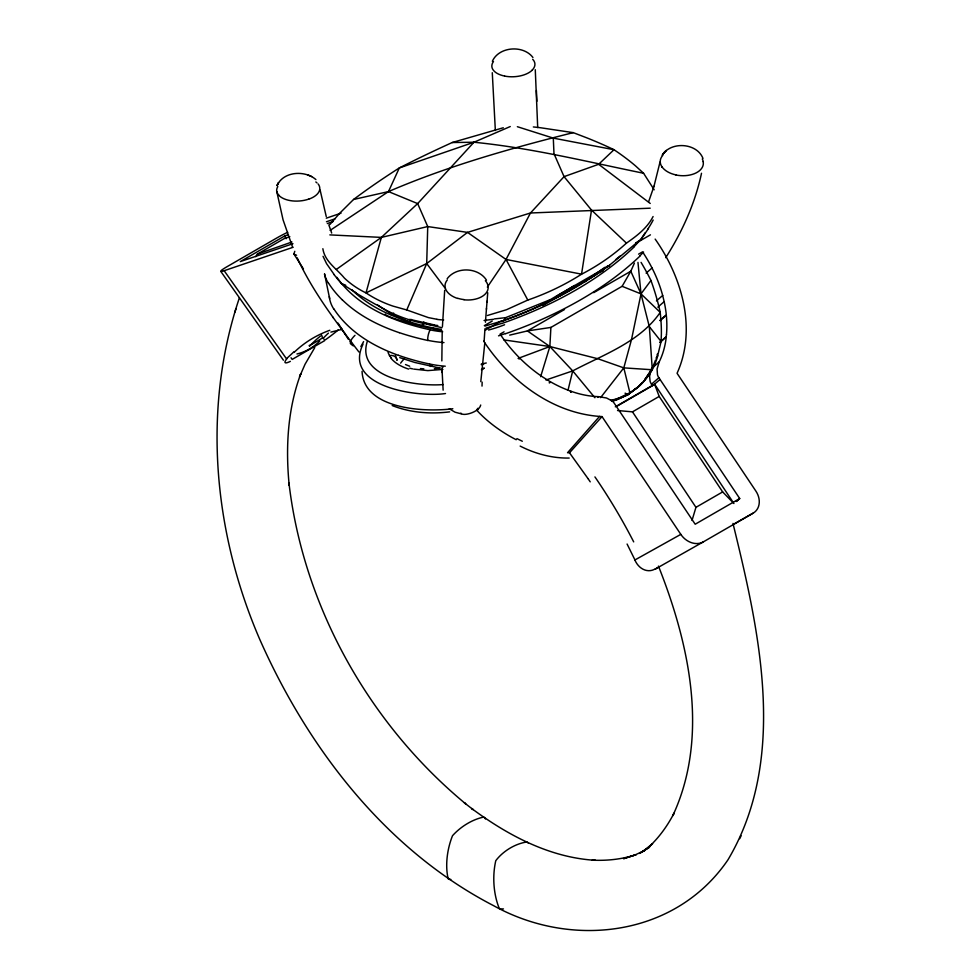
<?xml version="1.0" encoding="UTF-8"?>
<svg xmlns="http://www.w3.org/2000/svg" width="980" height="980" viewBox="0 0 980 980"><rect width="100%" height="100%" fill="white"/><g stroke="black" fill="none" stroke-linecap="round" stroke-linejoin="round"><path stroke-width="1.47" d="M322.861 248.712C324.748 261.562 336.728 268.716 344.36 278.038A141.206 103.598 -33.4 0 0 365.993 292.898A141.206 115.432 -28.1 0 0 392.955 306.103L406.749 309.962L426.704 263.559L427.733 226.564L417.652 203.595L388.484 191.59L353.56 199.479L339.582 213.371L329.88 224.53M442.188 332.869L441.845 360.91M482.025 386.108L482.148 382.102M612.733 401.053A96.065 77.922 48.8 0 0 615.673 400.195L627.274 395.075L638.715 386.512A76.22 49.674 -83.9 0 0 652.288 369.742A79.368 40.511 85.9 0 0 657.139 357.945L661.096 341.481L661.378 334.082A90.871 36.873 76.5 0 0 660.888 319.59L660.214 312.375A102.006 37.852 67.3 0 0 650.941 280.464A112.173 45.007 56.2 0 0 641.067 262.371M442.433 326.585L444.687 290.264M540.642 376.675L549.854 346.528L550.907 327.43L622.116 286.319L630.802 271.24L634.391 263.142M460.857 413.107C462.695 416.831 479.392 412.066 480.715 405.022M484.145 340.918L484.965 328.729M485.431 322.236L486.484 308.467M486.423 309.227L487.06 301.191M486.999 301.938L487.746 292.787M666.473 334.462L666.253 336.642L660.03 342.094M480.788 381.649L484.818 342.877L483.704 341.199M362.061 371.359C363.776 409.677 425.332 412.347 452.821 408.734M517.354 126.702L553.296 138.119L553.982 153.676L564.063 176.645L591.516 210.1L581.544 274.155L506.023 259.455L467.521 232.382L427.733 226.564L381.355 237.393L329.831 234.894M637.968 262.383L641.006 293.89L631.537 339.423L623.807 367.868L600.569 397.66M660.018 162.031L653.868 186.751M701.509 173.264C695.09 203.362 682.227 231.782 665.726 257.679M568.033 390.126L572.712 370.893C603.435 354.613 639.879 342.081 660.214 312.375L641.006 293.89L630.802 271.24L593.696 292.665M510.249 126.543L473.977 142.235L417.652 203.595L381.355 237.393L366.005 292.885L426.704 263.559L467.521 232.382L530.474 212.991L650.206 208.189M239.402 297.822C201.88 408.917 213.579 532.704 259.761 639.389C308.063 748.5 386.059 850.003 493.577 905.655C571.707 949.069 675.575 936.77 727.969 859.815C788.312 758.128 759.304 631.022 732.979 523.418M692.015 520.466L695.947 507.334L722.652 491.923L733.91 503.512L654.579 384.16L615.305 406.835M656.441 357.247L656.11 358.312M650.683 371.383L649.593 376.443L650.12 381.367A9.825 7.975 48.8 0 0 651.504 384.197L652.447 385.593M234.894 312.167L235.996 308.675M654.04 186.163L648.601 201.77M651.039 370.366L651.418 369.35M659.981 342.461L666.253 336.973A95.66 77.604 48.8 0 1 659.209 361.877L657.078 368.982L657.494 374.899A9.825 7.975 48.8 0 0 658.879 377.729L739.704 498.526L736.543 501.295M492.364 61.262C498.93 46.44 523.418 44.737 532.936 57.514M330.113 230.386L388.484 191.59L399.313 167.948A336.483 54.954 -19.9 0 1 452.197 142.529L503.291 127.768M739.692 838.684L741.113 835.805M367.292 341.42C355.238 378.709 418.84 386.769 443.266 384.552M277.279 185.073L278.528 182.66L277.046 185.624C283.269 171.267 304.976 169.981 315.903 179.573M487.342 287.103L506.023 259.455L530.474 212.991L564.063 176.645L598.633 164.297L613.995 149.72A141.206 41.001 23 0 1 635.64 166L643.566 173.239L654.175 189.789M653.084 216.531C647.302 228.009 636.743 235.947 626.441 243.126A336.361 257.642 38.7 0 1 581.569 274.192A336.361 275.821 35.9 0 1 527.804 300.064L506.488 309.729L487.44 315.499M360.861 346.553L363.605 341.628M645.257 232.726L640.687 239.549L633.558 247.291M255.841 256.662L257.348 254.114L284.053 238.691L289.823 236.682M503.487 321.244L505.594 317.679L550.233 299.684L562.422 292.542M363.004 344.225C342.363 387.063 418.399 397.672 445.508 393.531M314.788 347.569L305.05 364.254L299.537 376.859L300.75 373.858C287.52 409.273 285.535 447.909 289.186 485.235L288.965 483.079C303.579 607.233 369.644 724.428 465.745 803.894L464.361 802.816L473.132 809.627L471.674 808.5C507.738 835.279 549.633 857.623 595.301 860.305L592.202 860.146C607.037 860.893 622.043 859.276 636.192 854.658L623.586 858.701L635.138 854.903L644.668 850.493M648.454 228.548L640.859 239.61L635.873 243.065M294.784 251.297L293.865 254.114L296.585 255.241M662.149 155.232C670.884 141.071 696.927 142.774 702.979 158.429M655.485 360.162A79.674 64.815 -13.4 0 1 650.083 371.714L652.3 369.766L649.336 326.659L641.006 293.89L650.965 280.464M447.162 278.749C456.264 266.425 478.252 267.185 486.484 280.158M662.602 154.436L666.241 150.442L663.57 153.15M319.799 341.016C313.6 347.177 305.515 352.016 296.952 353.964M655.155 239.096C681.872 276.985 697.086 329.133 677.058 373.282L755.85 491.041A17.885 14.504 48.8 0 1 753.142 513.165L703.346 541.866A17.885 14.504 48.8 0 1 680.806 534.37L602.026 416.598L599.564 416.414L567.555 452.711L569.503 452.797L588.086 478.693M569.503 452.797L602.026 416.598M643.591 252.093L639.658 256.074M638.715 386.512L639.009 386.218A73.917 49.649 -5.1 0 0 649.556 372.67M519.082 359.109L519.976 358.325A123.431 100.132 48.8 0 0 542.92 377.153L550.368 381.784L549.18 382.812M646.126 273.151L652.019 267.993A129.911 105.387 48.8 0 0 642.537 251.86L638.58 254.151M549.817 382.715L550.711 381.93A113.141 91.777 48.8 0 0 569.233 390.616L569.515 390.702M656.441 300.909L662.664 295.458A124.595 101.075 48.8 0 0 652.019 267.993M657.837 307.169L664.158 301.632L662.664 295.458M570.85 391.902L571.168 391.29M570.875 392.306L571.757 391.522A96.065 77.922 48.8 0 0 598.56 396.655L606.534 398.002L612.206 400.991A9.825 7.975 48.8 0 1 614.362 403.429L695.188 524.226L739.704 498.526L736.225 501.515M660.042 320.325L666.314 314.837A124.595 101.075 48.8 0 0 664.158 301.632M660.091 320.644L666.314 315.193A113.141 91.777 48.8 0 1 666.486 334.462M597.678 397.427L598.56 396.655M652.166 368.051L659.209 361.877M615.673 400.195L627.69 394.707L637.772 387.321A95.66 77.604 48.8 0 0 641.851 383.168M625.424 393.874L627.274 395.075L637.772 387.321M651.504 384.197L658.879 377.729M660.042 379.468L653.464 385.115L616.812 406.284M294.012 351.734L286.454 358.741L224.15 270.713A17.885 1.666 -26.2 0 1 226.858 266.793L276.654 238.054A17.885 1.666 -26.2 0 1 287.704 232.272M408.452 321.869L411.429 319.48M420.824 326.168L424.475 323.425M611.336 400.747A73.917 38.306 8.2 0 0 616.089 399.473L627.678 394.695L639.009 386.218M544.329 304.07L550.233 299.684M336.434 269.365L381.355 237.393M584.644 281.909L587.143 280.256M589.642 278.614L609.646 265.396L599.429 271.178M574.488 285.523L555.562 296.94M391.032 314.617L393.666 313.098M484.316 325.642L492.23 321.073M485.517 330.04L500.229 321.55M635.726 243.322L650.426 234.833M542.663 305.564L596.759 274.327M599.405 272.808L603.362 270.517M504.063 331.816L500.106 334.094A126.469 102.582 48.8 0 0 519.976 358.325M564.541 309.496L527.424 330.921L509.71 335.123M481.388 369.803L484.022 368.284M617.547 410.522L632.48 411.857L659.185 396.435L654.579 384.16M659.369 566.697L655.314 569.049L703.346 541.866M482.038 369.264L484.157 368.051M733.677 524.19L753.118 513.14M680.818 534.37L634.954 559.948L627.09 544.035M644.705 850.579L639.401 853.409L649.605 847.137L643.137 851.179L652.594 843.707L647.241 848.484C658.315 838.549 667.233 826.385 674.032 813.18L672.795 815.691C709.643 736.433 689.32 643.787 658.45 566.085M616.077 399.46L629.895 392.76L623.807 367.868L597.996 358.79L549.854 346.528L503.855 339.901M309.104 345.622L309.815 345.279A33.492 4.373 -35.3 0 0 322.591 337.843L321.562 334.976M656.698 356.34L657.788 355.887M388.484 191.59C448.056 165.951 510.47 148.384 573.251 132.643L587.032 137.935A141.206 29.167 16.1 0 1 613.995 149.72L553.296 138.119M518.089 358.423L549.854 346.528L572.712 370.893L594.897 397.733M327.32 223.563L333.09 221.541M257.348 254.114L291.967 241.999M643.566 173.239C587.192 161.774 531.368 147.919 473.977 142.235L399.313 167.948A336.25 73.01 -24.3 0 0 353.56 199.479M505.472 333.555L498.538 335.846M501.772 323.376L486.043 328.092M500.658 321.403L485.088 326.058M545.934 380.02L572.712 370.893M326.267 218.185L341.04 213.162M288.426 234.673L284.812 235.898L240.296 261.599L292.971 243.689M326.45 221.75L335.038 218.822M224.15 270.713L293.094 247.279M330.86 332.098L342.253 329.305M486.276 362.98L481.303 364.058M481.327 364.707L483.642 364.193M505.594 317.679L494.471 318.892M503.463 908.926L500.56 908.962A9.028 5.709 -65.2 0 1 499.163 908.203C493.393 893.785 492.279 875.899 495.782 860.685C502.924 851.204 515.002 843.78 526.64 842.016A9.028 5.709 -65.2 0 1 528.048 842.776L528.441 843.168M442.887 369.411L427.88 370.612L413.793 369.117M550.907 327.43L527.424 330.921L549.854 346.528M440.375 367.941L434.361 368.688M449.624 411.87C430.367 414.246 410.338 412.702 392.196 405.549M450.825 879.391L449.293 879.354A9.028 4.667 -55.3 0 1 448.13 878.742C445.018 865.022 447.26 848.852 452.515 835.707C460.465 826.851 471.931 819.598 483.507 817.112A9.028 4.667 -55.3 0 1 484.659 817.736L485.443 818.937M452.197 142.529L473.977 142.235M599.564 416.414C552.181 412.948 510.666 381.232 484.818 342.877M623.807 367.868L652.3 369.766M420.396 368.554L423.838 368.86M464.03 299.794L466.015 299.954A21.597 13.353 3.3 0 0 485.443 293.829A21.609 13.316 3.5 0 0 487.538 284.261M437.803 325.519C416.218 323.412 395.381 316.479 377.043 304.927M436.921 319.284L428.407 317.606L406.749 309.962M461.127 413.817L455.038 412.2L449.257 408.77M573.251 132.643L540.617 127.755A60.589 8.636 5.5 0 0 533.328 126.947M439.028 367.88L414.834 362.478L399.754 357.639M504.541 76.048L502.765 75.632A21.683 11.613 -3 0 1 492.597 69.053A21.609 11.576 -3.3 0 1 493.479 61.544M412.629 368.884L411.661 368.664A23.447 13.083 3.5 0 1 409.799 368.186M351.82 289.713C367.598 305.148 387.945 314.948 408.783 321.599A170.936 98.686 0 0 0 431.629 327.651L439.395 329.06A65.991 38.098 0 0 0 441.355 329.329M441.98 327.724L427.537 324.307L423.666 322.016M457.636 298.459L455.982 297.883A21.707 13.389 3.2 0 1 445.827 289.504A21.621 13.328 3.6 0 1 447.272 279.998M570.887 391.192L569.784 390.8M399.276 332.685C378.378 325.593 358.08 315.327 342.204 299.733M409.75 322.261L411.808 323.02M398.456 355.348C379.591 348.562 361.375 338.909 346.969 324.76A173.595 100.23 0 0 1 333.862 308.872M338.627 280.207L341.469 283.612L345.769 285.241M408.721 321.881L391.584 314.078L376.859 304.584M622.116 286.319L641.006 293.89M431.629 327.651L434.361 328.802M405.5 364.536L409.665 366.238M311.64 176.523L307.512 174.82M522.328 441.245L516.889 438.611M355.973 292.738L341.469 283.612M625.154 393.115L627.678 394.695M598.633 164.297L650.23 203.448M351.759 343.27L350.179 341.861M591.516 210.1L626.441 243.126M391.486 358.202L389.415 355.63A7.803 6.199 -33.5 0 1 396.986 360.077M477.162 409.089L477.848 409.824L477.86 408.268M278.602 195.094L279.447 195.963A21.707 11.723 -3.4 0 0 292.42 200.912A21.621 11.589 -3.4 0 0 308.7 199.124M649.336 326.659L661.096 341.481M358.913 351.967C336.152 322.163 313.036 292.089 297.222 257.863M334.278 274.706L326.597 263.706L323.033 256.307M662.162 167.09L663.007 168.143A21.683 13.279 3.6 0 0 675.955 174.918M426.704 263.559L444.994 287.973M662.223 167.176L662.272 167.249A21.597 13.23 3.8 0 1 660.41 163.317M332.71 316.993L333.249 317.728M344.58 333.102L345.095 333.812M291.036 357.774L292.187 359.403L324.686 340.636L323.988 339.129M221.149 271.901L283.416 360.187M588.221 478.889L590.217 481.841M659.185 396.435L722.652 491.923M632.48 411.857L695.947 507.334M293.779 253.808L303.457 268.949M338.026 323.082L348.439 339.374M397.01 360.064L395.442 355.385M506.023 259.455L527.804 300.076M286.099 238.495L284.812 235.898L286.148 238.618M292.555 247.095L283.073 219.863L276.813 191.713A21.634 11.65 -2.4 0 0 278.7 194.996M328.815 224.861L331.681 233.056M326.254 216.556L320.105 189.973M324.576 274.02L329.648 298.606M703.187 161.725L703.334 162.95A21.597 13.23 3.8 0 1 692.333 174.403A21.609 13.303 3.6 0 1 675.931 174.979M276.74 191.357L276.666 190.708A21.572 11.65 -3.5 0 1 277.83 186.58M443.132 390.163L442.103 370.893M492.279 72.716L495.353 130.524M535.276 69.703L537.702 127.572M536.869 101.283L536.403 90.564M442.041 368.198L442.152 372.572M338.468 280.145A149.303 40.474 36.7 0 1 334.119 274.645M409.701 319.345A147.968 2.156 13 0 1 434.446 324.931M376.038 304.633A123.137 11.674 26.2 0 1 354.809 292.31M442.078 330.824A60.013 4.876 11.9 0 1 385.189 314.102M484.071 320.485A83.496 9.212 -10 0 1 493.442 319.296M638.985 240.835A281.628 16.489 -36.5 0 1 607.833 266.523M561.503 293.192A259.345 9.567 -31.5 0 1 598.364 271.901M653.17 220.047A80.238 22.418 -43.4 0 1 648.086 228.732M443.658 319.946A67.387 59.388 -11.6 0 1 436.896 319.382M619.924 256.086A381.82 220.439 0 0 1 615.55 259.749M607.588 266.033A381.82 220.439 0 0 1 500.755 321.501A568.841 461.433 48.8 0 0 604.807 267.344M639.879 256.16A395.418 227.323 -0.2 0 1 505.619 333.69M443.977 342.584A75.178 43.537 -0.3 0 1 427.819 340.342M427.721 340.489A7.191 2.083 -77.7 0 1 430.22 329.795A174.195 100.573 0 0 1 406.627 323.535C384.344 316.405 362.551 305.687 346.161 288.622A174.195 100.573 0 0 1 336.875 277.328M427.746 340.44A179.401 103.451 0 0 1 399.301 332.649M342.155 299.745A179.401 103.586 0 0 1 328.655 283.306M328.459 283.355A75.484 43.769 -0.6 0 1 324.502 273.947M442.715 331.791A67.865 39.188 0 0 1 430.183 329.893M633.717 247.352A388.582 224.346 0 0 1 501.87 323.474M445.275 366.202A72.692 42.103 -0.3 0 1 429.84 364.058A172.823 99.654 0 0 1 398.493 355.311M431.837 365.822A7.191 2.07 -77.7 0 1 429.742 364.217M333.69 308.908A72.986 42.324 -0.6 0 1 329.341 296.622M443.119 367.071A65.366 37.742 0 0 1 442.103 366.961M618.601 398.162A76.22 60.589 -72.6 0 1 610.834 400.281M657.298 354.111A82.087 66.775 -13.4 0 1 657.127 354.846M323.02 338.455A304.315 175.739 61.5 0 1 328.398 333.127M309.521 346.197A304.315 175.665 59.9 0 1 320.558 335.993M350.228 341.849A87.477 20.972 -17.2 0 1 354.981 335.344M353.302 345.854A87.281 22.099 -2.6 0 1 350.276 343.429M338.235 329.929A18.485 1.715 -38.1 0 1 325.605 339.656M290.35 361.363A18.485 3.283 -37.3 0 1 287.201 358.325M294.331 352.139A302.342 172.725 53.8 0 1 329.782 330.285M569.184 458.052A87.477 65.758 31 0 1 520.16 446.084M651.835 368.345A95.66 77.604 48.8 0 1 644.681 379.774M616.089 399.828A96.065 77.922 48.8 0 1 611.692 401.065M648.723 373.649A95.66 77.604 48.8 0 1 645.33 378.733M641.533 383.425A95.66 77.604 48.8 0 1 637.355 387.676M504.59 324.748A101.013 53.153 -2.7 0 1 488.604 330.027M516.227 439.726A87.281 50.2 25.4 0 1 504.198 432.866A87.722 46.783 25.9 0 1 476.586 410.044M655.228 568.878A18.485 14.737 81.1 0 1 634.869 559.996M594.934 476.905A302.342 151.974 59.7 0 1 633.692 541.879M400.636 363.139A72.544 36.738 -4.2 0 1 404.017 359.072M389.636 355.593A42.973 22.454 4.1 0 1 388.031 352.335M408.697 369.117A38.147 20.727 4 0 1 391.032 358.288M660.373 163.146A21.609 13.303 3.6 0 1 662.835 155.306M702.293 158.956A21.634 13.291 2.6 0 1 703.236 161.725M318.132 183.983A21.621 11.711 -4 0 1 319.639 187.131A21.572 11.65 -3.5 0 1 308.761 199.173M315.829 181.974A21.683 11.711 -3.4 0 1 316.969 182.893M532.201 70.168A21.572 11.527 -3 0 1 504.676 76.097M532.667 59.302A21.707 11.625 -3 0 1 534.186 61.336A21.621 11.576 -3.3 0 1 532.128 70.156M485.357 280.721A21.683 13.377 3.2 0 1 487.379 283.784M464.067 299.586A21.634 13.095 3.3 0 1 457.893 298.324"/></g></svg>
